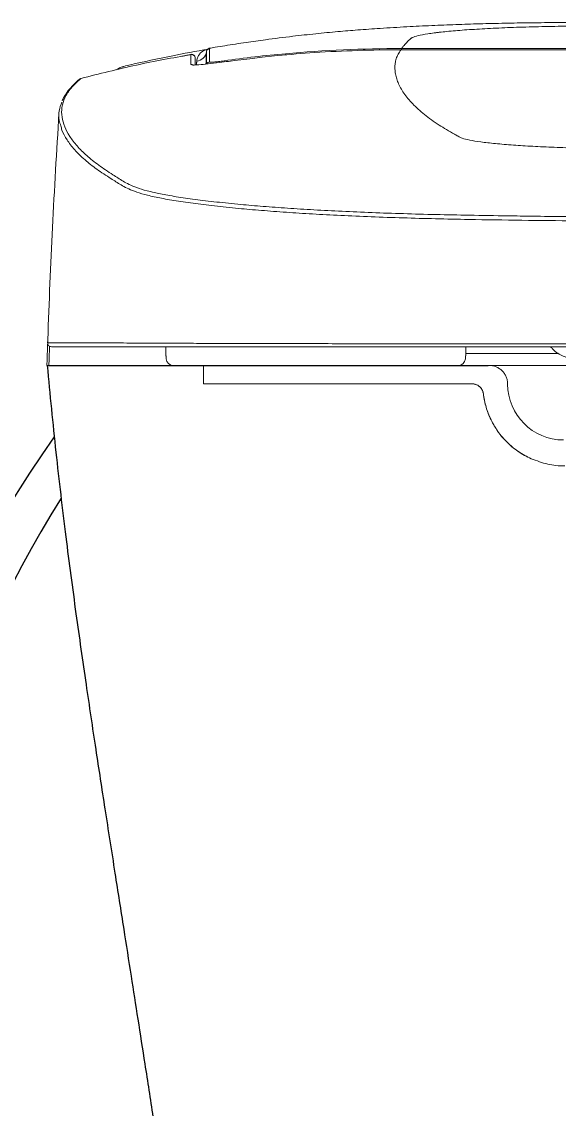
# Model space of a CAD drawing. Extents: x 1268 to 7307, y -579 to 1973.
# Drawn here: x 2601.5 to 2745.6, y -27 to 264.6 of the extents above; entities that cross this region are included whole.
import ezdxf

# ---------------------------------------------------------------- set-up
doc = ezdxf.new("R2010")
doc.units = 0
doc.header["$LTSCALE"] = 20
doc.header["$MEASUREMENT"] = 0
doc.layers.get('0').update_dxf_attribs({"linetype": 'CONTINUOUS'})
for name, color, linetype in [('00_COMPONENTS', 7, 'CONTINUOUS'), ('1', 7, 'CONTINUOUS'), ('4', 4, 'CONTINUOUS')]:
    doc.layers.add(name, color=color, linetype=linetype)

msp = doc.modelspace()

# ---------------------------------------------------------------- linework, layer by layer
at = {"color": 7, "linetype": 'Continuous', "lineweight": 15}
for p, q in [((2911.97, 257.09), (2703.1, 257.09)), ((2703.1, 257.09), (2703.1, 257.09)), ((2703.34, 257.43), (2911.73, 257.43)), ((2703.34, 257.09), (2703.34, 257.43)), ((2745.29, 175.68), (2720.54, 175.68)), ((2634.01, 172.51), (2634.01, 172.47)), ((2634.02, 172.51), (2634.02, 172.47)), ((2634.7, 172.51), (2634.7, 172.47)), ((2635.26, 172.51), (2635.26, 172.47)), ((2642.24, 172.43), (2651.28, 172.43)), ((2650.2, 171.51), (2650.2, 172.43)), ((2651.28, 172.43), (2672.32, 172.43)), ((2672.32, 172.43), (2685.61, 172.43)), ((2685.61, 172.43), (2711.93, 172.43)), ((2711.93, 172.43), (2718.44, 172.43)), ((2718.86, 172.47), (2726.75, 172.47)), ((2687.54, 167.51), (2685.55, 167.51)), ((2687.54, 167.51), (2685.55, 167.51)), ((2703.47, 167.51), (2687.54, 167.51)), ((2703.47, 167.51), (2687.54, 167.51)), ((2722.26, 167.51), (2703.47, 167.51)), ((2722.26, 167.51), (2703.47, 167.51))]:
    msp.add_line(p, q, dxfattribs=at)
msp.add_line((2608.37, 172.44), (2726.54, 172.45))
at = {"color": 7, "linetype": 'Continuous', "lineweight": 15, "flags": 128}
for points in [[(2703.3, 257.09), (2703.3, 257.18), (2703.3, 257.28), (2703.3, 257.35), (2703.3, 257.41), (2703.3, 257.43)], [(2672.27, 255.7), (2672.27, 255.78), (2672.26, 255.88), (2672.25, 255.96), (2672.24, 256.01), (2672.24, 256.04)]]:
    msp.add_lwpolyline(points, dxfattribs=at)
at = {"color": 7, "linetype": 'Continuous', "lineweight": 15}
for centre, radius, start, end in [((2647.04, 254.84), 1, 359.9996, 100.2223), ((2648.28, 256.81), 2.74, 273.0442, 354.4422), ((2652.01, 252.84), 1, 98.5905, 153.9239), ((2653.99, 253.57), 1.86, 8.4167, 17.3652), ((2647.04, 252.13), 1, 62.5928, 99.479), ((2609.46, 178.47), 1, 178.0463, 269.9997), ((2642.24, 174.43), 2, 185, 270), ((2718.44, 174.43), 2, 270, 355), ((2746.75, 167.47), 15, 180, 270)]:
    msp.add_arc(centre, radius, start, end, dxfattribs=at)
for points, knots in [([(2807.54, 264.6), (2803.8, 264.6), (2796.63, 264.6), (2786.34, 264.58), (2776.98, 264.55), (2768.54, 264.52), (2761.15, 264.48), (2754.77, 264.45), (2749.36, 264.42), (2744.76, 264.39), (2740.91, 264.35), (2736.42, 264.31), (2730.91, 264.21), (2724.36, 264.06), (2717.8, 263.85), (2711.31, 263.59), (2704.55, 263.26), (2697.94, 262.86), (2691.81, 262.42), (2686.08, 261.95), (2680.2, 261.38), (2673.8, 260.68), (2667.57, 259.9), (2661.51, 259.05), (2656.99, 258.35), (2653.72, 257.81), (2652.33, 257.57), (2651.82, 257.48)], [0, 0, 0, 0, 0.070455, 0.135104, 0.193948, 0.246989, 0.29423, 0.333385, 0.367403, 0.396306, 0.420078, 0.440185, 0.481122, 0.524531, 0.565128, 0.607203, 0.650633, 0.698182, 0.737901, 0.773078, 0.812433, 0.853317, 0.901758, 0.935931, 0.972857, 0.989809, 1, 1, 1, 1]), ([(2703.34, 257.43), (2703.42, 257.54), (2703.49, 257.64), (2703.6, 257.79), (2703.64, 257.83), (2703.71, 257.92), (2703.74, 257.96), (2703.85, 258.09), (2703.92, 258.18), (2704.14, 258.44), (2704.29, 258.62), (2704.78, 259.14), (2705.12, 259.49), (2705.59, 259.93), (2705.68, 260.02), (2705.83, 260.15), (2705.89, 260.19), (2706.02, 260.28), (2706.1, 260.32), (2706.56, 260.54), (2707.09, 260.71), (2708.49, 261.05), (2709.36, 261.21), (2710.9, 261.45), (2711.46, 261.53), (2712.34, 261.64), (2712.65, 261.68), (2713.28, 261.76), (2713.6, 261.79), (2715.26, 261.98), (2716.74, 262.12), (2719.95, 262.38), (2721.69, 262.5), (2725.39, 262.72), (2727.35, 262.83), (2731.46, 263.01), (2733.6, 263.09), (2738.03, 263.23), (2740.31, 263.29), (2744.97, 263.38), (2747.34, 263.41), (2750.34, 263.44), (2750.94, 263.44), (2752.14, 263.45), (2752.74, 263.46), (2753.94, 263.46), (2754.54, 263.47), (2755.44, 263.47), (2755.74, 263.47), (2756.34, 263.48), (2756.65, 263.48), (2759.35, 263.49), (2761.76, 263.5), (2768.98, 263.54), (2773.79, 263.56), (2788.25, 263.6), (2797.89, 263.62), (2807.54, 263.62)], [0.7121402, 0.7121402, 0.7121402, 0.7121402, 0.719641, 0.719641, 0.7228269, 0.7228269, 0.7260128, 0.7260128, 0.7323846, 0.7323846, 0.7451281, 0.7451281, 0.7706153, 0.7706153, 0.7769871, 0.7769871, 0.780173, 0.780173, 0.7833589, 0.7833589, 0.7961025, 0.7961025, 0.8088461, 0.8088461, 0.8152179, 0.8152179, 0.8184038, 0.8184038, 0.8215897, 0.8215897, 0.8343333, 0.8343333, 0.8470769, 0.8470769, 0.8598205, 0.8598205, 0.8725641, 0.8725641, 0.8853077, 0.8853077, 0.8980513, 0.8980513, 0.9012372, 0.9012372, 0.9044231, 0.9044231, 0.907609, 0.907609, 0.9092019, 0.9092019, 0.9107949, 0.9107949, 0.9235384, 0.9235384, 0.9490256, 0.9490256, 1, 1, 1, 1]), ([(2651.62, 257.29), (2648.28, 256.68), (2641.26, 255.41), (2633.69, 253.76), (2629.45, 252.78), (2628.86, 252.64)], [0, 0, 0, 0, 0.43844, 0.920898, 1, 1, 1, 1]), ([(2648.43, 254.07), (2648.43, 254.09), (2648.46, 254.47), (2648.65, 255.15), (2649.28, 256.14), (2650.18, 256.9), (2650.97, 257.1), (2651.29, 257.18)], [0, 0, 0, 0, 0.010605, 0.218097, 0.430239, 0.775199, 1, 1, 1, 1]), ([(2651.05, 256.68), (2651.03, 256.64), (2651.01, 256.6), (2651.01, 256.55), (2651.01, 256.54)], [0, 0, 0, 0, 0.911054, 1, 1, 1, 1]), ([(2651.07, 256.84), (2651.07, 256.83), (2651.04, 256.75), (2651.03, 256.71), (2651.03, 256.7), (2651.03, 256.69)], [0, 0, 0, 0, 0.125244, 0.724528, 1, 1, 1, 1]), ([(2651.83, 257.48), (2651.82, 257.48), (2651.69, 257.48), (2651.48, 257.37), (2651.27, 257.2), (2651.15, 257.03), (2651.09, 256.91), (2651.08, 256.86), (2651.07, 256.84)], [0, 0, 0, 0, 0.033516, 0.279485, 0.486779, 0.672906, 0.854685, 1, 1, 1, 1]), ([(2651.84, 257.37), (2651.84, 257.39), (2651.85, 257.47), (2651.85, 256.89), (2651.85, 255.75), (2651.86, 254.68), (2651.86, 253.82)], [0, 0, 0, 0, 0.12899, 0.41278, 0.533048, 1, 1, 1, 1]), ([(2703.1, 257.09), (2703.1, 257.09), (2699.25, 257.09), (2691.54, 256.96), (2680.54, 256.41), (2668.98, 255.49), (2661.3, 254.53), (2656.9, 253.98)], [0, 0, 0, 0, 0.000001, 0.249428, 0.498855, 0.713152, 1, 1, 1, 1]), ([(2807.54, 230.27), (2802.67, 230.27), (2792.93, 230.28), (2778.35, 230.36), (2766.4, 230.46), (2757.03, 230.56), (2750.44, 230.71), (2744.19, 230.92), (2738.4, 231.2), (2733.08, 231.53), (2728.37, 231.93), (2724.42, 232.38), (2721.42, 232.86), (2719.4, 233.38), (2718.5, 233.91), (2716.32, 235.08), (2713.12, 237.03), (2709.32, 239.75), (2706.17, 242.59), (2703.81, 245.43), (2702.53, 247.77), (2701.9, 249.61), (2701.62, 250.93), (2701.51, 252.22), (2701.58, 253.47), (2701.87, 254.68), (2702.36, 255.89), (2702.85, 256.69), (2703.1, 257.09)], [0, 0, 0, 0, 0.0336549, 0.0673096, 0.1009654, 0.1168253, 0.1326796, 0.1485348, 0.1643908, 0.1802438, 0.1970581, 0.213873, 0.2306869, 0.2475007, 0.2643252, 0.2811549, 0.3604902, 0.4506451, 0.5407981, 0.6309519, 0.7211056, 0.7630925, 0.8050819, 0.847127, 0.8857939, 0.9238621, 0.9619308, 1, 1, 1, 1]), ([(2703.3, 257.43), (2703.31, 257.43), (2703.33, 257.43), (2703.34, 257.43), (2703.34, 257.43), (2703.34, 257.43), (2703.34, 257.43)], [0, 0, 0, 0, 0.00004062858, 0.00004062858, 0.00004062858, 0.00004068858, 0.00004068858, 0.00004068858, 0.00004068858]), ([(2646.87, 255.81), (2641.98, 254.92), (2632.07, 253.12), (2622.32, 250.64), (2617.37, 249.39)], [0, 0, 0, 0, 0.493187, 1, 1, 1, 1]), ([(2646.87, 255.81), (2646.94, 255.82), (2647.08, 255.83), (2647.3, 255.8), (2647.51, 255.72), (2647.69, 255.59), (2647.84, 255.44), (2647.95, 255.25), (2648.02, 255.04), (2648.03, 254.9), (2648.04, 254.82)], [0, 0, 0, 0, 0.1249972, 0.2499976, 0.3749978, 0.5000005, 0.6250002, 0.7500009, 0.8749981, 1, 1, 1, 1]), ([(2646.87, 253.12), (2646.87, 253.16), (2646.87, 253.38), (2646.87, 254.25), (2646.87, 255.21), (2646.87, 255.75), (2646.87, 255.81)], [0, 0, 0, 0, 0.043577, 0.217882, 0.91511, 1, 1, 1, 1]), ([(2656.9, 253.98), (2656.11, 253.88), (2654.2, 253.62), (2651.37, 253.29), (2648.9, 253.05), (2647.37, 252.96), (2647.17, 253.04), (2647.1, 253.07)], [0, 0, 0, 0, 0.168116, 0.401638, 0.632952, 0.863969, 1, 1, 1, 1]), ([(2648.04, 254.82), (2648.04, 254.43), (2648.04, 253.88), (2648.04, 253.21), (2648.04, 253.03)], [0, 0, 0, 0, 0.725518, 1, 1, 1, 1]), ([(2651.01, 256.54), (2650.98, 255.65), (2650.95, 254.7), (2650.9, 253.33), (2650.9, 253.25)], [0, 0, 0, 0, 0.942286, 1, 1, 1, 1]), ([(2651.01, 253.26), (2651.01, 253.65), (2651.01, 254.55), (2651.01, 255.68), (2651.01, 256.38), (2651.01, 256.47), (2651.01, 256.52)], [0, 0, 0, 0, 0.239214, 0.560531, 0.790541, 1, 1, 1, 1]), ([(2651.86, 253.82), (2651.86, 253.81), (2651.88, 253.79), (2651.97, 253.77), (2652.04, 253.77), (2652.22, 253.76), (2652.34, 253.76), (2652.61, 253.77), (2652.77, 253.78), (2653.13, 253.81), (2653.32, 253.83), (2653.75, 253.87), (2653.98, 253.9), (2654.46, 253.95), (2654.72, 253.98), (2655.23, 254.05), (2655.5, 254.09), (2655.76, 254.13)], [0, 0, 0, 0, 0.125, 0.125, 0.25, 0.25, 0.375, 0.375, 0.5, 0.5, 0.625, 0.625, 0.75, 0.75, 0.875, 0.875, 1, 1, 1, 1]), ([(2655.76, 254.13), (2658.5, 254.51), (2661.24, 254.87), (2666.73, 255.51), (2669.49, 255.79), (2672.24, 256.04)], [0, 0, 0, 0, 0.5, 0.5, 1, 1, 1, 1]), ([(2628.79, 252.59), (2628.54, 252.53), (2627.88, 252.36), (2627.28, 251.98), (2626.92, 251.75)], [0, 0, 0, 0, 0.391743, 1, 1, 1, 1]), ([(2628.79, 252.55), (2628.35, 252.46), (2627.83, 252.35), (2627.34, 251.91), (2627.26, 251.84)], [0, 0, 0, 0, 0.82964, 1, 1, 1, 1]), ([(2617.37, 249.39), (2616.43, 248.53), (2614.55, 246.82), (2612.96, 244.24), (2612.17, 241.64), (2612.19, 239.05), (2612.93, 236.45), (2614.29, 233.87), (2616.24, 231.29), (2618.83, 228.72), (2622.01, 226.15), (2625.09, 224.15), (2627.32, 222.72), (2628.65, 221.85), (2630.22, 220.98), (2632.29, 220.13), (2634.46, 219.4), (2636.39, 218.98), (2637.07, 218.83)], [0, 0, 0, 0, 0.0843051, 0.168646, 0.2530211, 0.3374148, 0.4217982, 0.5061317, 0.5902302, 0.6743286, 0.7584271, 0.8425254, 0.8709183, 0.8994035, 0.9278753, 0.9562596, 0.9845427, 1, 1, 1, 1]), ([(2617.04, 249.22), (2616.9, 249.12), (2616.45, 248.8), (2615.94, 248.25), (2615.06, 247.4), (2613.92, 246.09), (2612.93, 244.7), (2612.52, 243.77), (2612.36, 243.41)], [0, 0, 0, 0, 0.047626, 0.151654, 0.274531, 0.534631, 0.818453, 1, 1, 1, 1]), ([(2617.42, 249.4), (2617.28, 249.35), (2617.12, 249.29), (2617.01, 249.2), (2617, 249.19), (2616.99, 249.19)], [0, 0, 0, 0, 0.8986449, 0.9942859, 1, 1, 1, 1]), ([(2617.04, 249.22), (2617.06, 249.24), (2617.15, 249.32), (2617.27, 249.36), (2617.37, 249.39)], [0, 0, 0, 0, 0.1758953, 1, 1, 1, 1]), ([(2611.98, 236.69), (2611.83, 237.17), (2611.41, 238.51), (2611.39, 240.64), (2611.98, 242.29), (2612.26, 243.07)], [0, 0, 0, 0, 0.225373, 0.630853, 1, 1, 1, 1]), ([(2611.5, 240.12), (2610.88, 229.89), (2609.65, 209.65), (2608.87, 189.39), (2608.49, 179.37)], [0, 0, 0, 0, 0.505568, 1, 1, 1, 1]), ([(2807.54, 210.92), (2800.34, 210.93), (2785.94, 210.95), (2766.75, 211.07), (2749.95, 211.21), (2735.56, 211.37), (2723.01, 211.55), (2712.39, 211.77), (2703.65, 212.01), (2695.13, 212.31), (2687.01, 212.66), (2679.41, 213.06), (2672.28, 213.51), (2665.65, 214.01), (2659.22, 214.58), (2653.09, 215.22), (2647.28, 215.93), (2642.19, 216.68), (2637.81, 217.47), (2634.32, 218.29), (2631.67, 219.14), (2629.66, 219.99), (2628.09, 220.85), (2626.77, 221.7), (2624.57, 223.11), (2621.54, 225.05), (2618.31, 227.62), (2615.6, 230.26), (2613.6, 232.92), (2612.38, 235.07), (2612.08, 236.31), (2611.98, 236.69)], [0, 0, 0, 0, 0.045708, 0.091417, 0.12226, 0.153108, 0.183927, 0.203525, 0.223123, 0.243303, 0.263483, 0.283067, 0.30265, 0.32281, 0.342974, 0.366582, 0.39019, 0.414353, 0.438516, 0.463245, 0.487996, 0.512833, 0.537745, 0.562669, 0.587513, 0.660767, 0.734021, 0.812707, 0.891393, 0.966592, 1, 1, 1, 1]), ([(2637.07, 218.83), (2637.59, 218.7), (2639.2, 218.32), (2642.86, 217.69), (2647.86, 216.96), (2653.65, 216.27), (2659.75, 215.64), (2666.12, 215.09), (2672.68, 214.61), (2679.76, 214.17), (2687.33, 213.78), (2695.36, 213.43), (2703.77, 213.14), (2712.49, 212.9), (2721.86, 212.71), (2728.37, 212.62), (2731.82, 212.57)], [0, 0, 0, 0, 0.03985, 0.122584, 0.205558, 0.288531, 0.371264, 0.439972, 0.508921, 0.577855, 0.646542, 0.715303, 0.784316, 0.853329, 0.922091, 1, 1, 1, 1]), ([(2731.82, 212.57), (2734.02, 212.53), (2741.87, 212.41), (2755.58, 212.27), (2772.85, 212.14), (2790.19, 212.07), (2801.76, 212.06), (2807.54, 212.05)], [0, 0, 0, 0, 0.088757, 0.316434, 0.544414, 0.77242, 1, 1, 1, 1]), ([(2608.26, 172.47), (2608.26, 172.62), (2608.32, 174.51), (2608.39, 176.4), (2608.45, 178.13)], [0, 0, 0, 0, 0.081524, 1, 1, 1, 1]), ([(2608.48, 179.37), (2608.48, 179.17), (2608.46, 178.61), (2608.46, 178.55), (2608.46, 178.5)], [0, 0, 0, 0, 0.367682, 1, 1, 1, 1]), ([(2608.46, 178.5), (2608.59, 178.5), (2608.85, 178.5), (2610.36, 178.5), (2612.72, 178.5), (2615.93, 178.49), (2619.37, 178.49), (2622.09, 178.49), (2623.97, 178.49), (2626.35, 178.49), (2629.16, 178.47), (2632.71, 178.44), (2636.9, 178.42), (2642.05, 178.4), (2647.81, 178.38), (2653.97, 178.36), (2660.34, 178.34), (2667.38, 178.33), (2675.12, 178.31), (2683.55, 178.29), (2692.57, 178.28), (2702.08, 178.27), (2711.68, 178.26), (2721.29, 178.26), (2733.89, 178.26), (2749.76, 178.26), (2768.94, 178.26), (2788.22, 178.26), (2801.1, 178.26), (2807.54, 178.26)], [0, 0, 0, 0, 0.082443, 0.164914, 0.247393, 0.329863, 0.412307, 0.446635, 0.480977, 0.515288, 0.549572, 0.574452, 0.599413, 0.624364, 0.64923, 0.669627, 0.690091, 0.710529, 0.730893, 0.751422, 0.772041, 0.79266, 0.813188, 0.831864, 0.850556, 0.887894, 0.925278, 0.962662, 1, 1, 1, 1]), ([(2608.51, 178.16), (2608.52, 178.15), (2608.55, 178.01), (2608.63, 177.86), (2608.74, 177.78), (2608.74, 177.78)], [0, 0, 0, 0, 0.113702, 0.962048, 1, 1, 1, 1]), ([(2807.54, 177.47), (2802.24, 177.47), (2791.63, 177.47), (2775.76, 177.47), (2761.18, 177.47), (2747.88, 177.47), (2735.86, 177.47), (2723.96, 177.47), (2712.8, 177.47), (2702.48, 177.47), (2693.06, 177.47), (2684.11, 177.47), (2675.75, 177.47), (2668.08, 177.47), (2661.1, 177.47), (2654.78, 177.47), (2648.67, 177.47), (2642.94, 177.47), (2637.83, 177.47), (2633.67, 177.47), (2630.13, 177.47), (2627.33, 177.47), (2624.96, 177.47), (2623.08, 177.47), (2619.99, 177.47), (2615.93, 177.47), (2612.36, 177.47), (2610.02, 177.47), (2609.65, 177.47), (2609.46, 177.47)], [0, 0, 0, 0, 0.030841, 0.061695, 0.092537, 0.116115, 0.139723, 0.163281, 0.186791, 0.207202, 0.227703, 0.248205, 0.268618, 0.288884, 0.309224, 0.329589, 0.349889, 0.37467, 0.399537, 0.424413, 0.449208, 0.483543, 0.517905, 0.552299, 0.586678, 0.689991, 0.793339, 0.896687, 1, 1, 1, 1]), ([(2743.26, 177.47), (2743.46, 177.24), (2744.06, 176.55), (2745.18, 175.68), (2746.6, 174.92), (2747.98, 174.49), (2748.9, 174.46), (2749.32, 174.45)], [0, 0, 0, 0, 0.1165229, 0.3537196, 0.5867509, 0.8142291, 1, 1, 1, 1]), ([(2608.79, 172.47), (2608.71, 172.47), (2608.64, 172.47), (2608.51, 172.47), (2608.45, 172.47), (2608.31, 172.47), (2608.26, 172.47), (2608.26, 172.47)], [0, 0, 0, 0, 0.25, 0.25, 0.5, 0.5, 1, 1, 1, 1]), ([(2608.79, 172.47), (2612.61, 172.47), (2620.27, 172.47), (2631.39, 172.47), (2638.75, 172.47), (2641.98, 172.47)], [0, 0, 0, 0, 0.357725, 0.717505, 1, 1, 1, 1]), ([(2726.75, 172.47), (2727.08, 172.47), (2727.4, 172.44), (2728.04, 172.31), (2728.36, 172.21), (2728.96, 171.96), (2729.25, 171.81), (2729.8, 171.45), (2730.05, 171.24), (2730.52, 170.78), (2730.72, 170.52), (2731.08, 169.98), (2731.24, 169.69), (2731.49, 169.08), (2731.59, 168.77), (2731.72, 168.13), (2731.75, 167.8), (2731.75, 167.47)], [0, 0, 0, 0, 0.125, 0.125, 0.25, 0.25, 0.375, 0.375, 0.5, 0.5, 0.625, 0.625, 0.75, 0.75, 0.875, 0.875, 1, 1, 1, 1]), ([(2650.2, 167.51), (2650.2, 167.73), (2650.2, 167.82), (2650.2, 168.39), (2650.2, 169.42), (2650.2, 170.54), (2650.2, 171.25), (2650.2, 171.51)], [0.0390166, 0.0390166, 0.0390166, 0.0390166, 0.0691718, 0.3344097, 0.5964025, 0.8519884, 1, 1, 1, 1]), ([(2685.55, 167.51), (2682.5, 167.51), (2676.4, 167.51), (2667.28, 167.51), (2660.29, 167.51), (2656.37, 167.51), (2650.2, 167.51)], [0, 0, 0, 0, 0.2966841, 0.5938332, 0.8909858, 0.9835193, 0.9835193, 0.9835193, 0.9835193]), ([(2685.55, 167.51), (2682.5, 167.51), (2676.4, 167.51), (2667.28, 167.51), (2660.13, 167.51), (2656.03, 167.51), (2654.94, 167.51)], [0, 0, 0, 0, 0.2966817, 0.5938283, 0.8909784, 1, 1, 1, 1]), ([(2725.24, 164.87), (2725.23, 164.98), (2725.21, 165.08), (2725.16, 165.28), (2725.14, 165.38), (2725.04, 165.66), (2724.95, 165.84), (2724.76, 166.18), (2724.66, 166.33), (2724.42, 166.61), (2724.29, 166.73), (2723.89, 167.06), (2723.59, 167.23), (2723.11, 167.39), (2722.95, 167.44), (2722.61, 167.5), (2722.43, 167.51), (2722.26, 167.51)], [0, 0, 0, 0, 0.0625, 0.0625, 0.125, 0.125, 0.25, 0.25, 0.375, 0.375, 0.5, 0.5, 0.75, 0.75, 0.875, 0.875, 1, 1, 1, 1]), ([(2725.24, 164.87), (2725.24, 164.87), (2725.2, 165.17), (2725.11, 165.49), (2724.84, 166.07), (2724.43, 166.66), (2723.66, 167.23), (2722.87, 167.48), (2722.41, 167.51), (2722.26, 167.51), (2722.26, 167.51)], [0, 0, 0, 0, 0.000012, 0.178068, 0.198228, 0.412471, 0.647544, 0.900511, 0.999988, 1, 1, 1, 1]), ([(2731.43, 152.06), (2731.32, 152.16), (2731.22, 152.27), (2731.02, 152.48), (2730.92, 152.59), (2730.62, 152.92), (2730.42, 153.14), (2729.85, 153.82), (2729.49, 154.29), (2728.8, 155.27), (2728.47, 155.77), (2727.85, 156.82), (2727.56, 157.35), (2726.77, 158.97), (2726.33, 160.1), (2725.82, 161.85), (2725.67, 162.45), (2725.48, 163.35), (2725.42, 163.65), (2725.35, 164.11), (2725.32, 164.26), (2725.28, 164.57), (2725.26, 164.72), (2725.24, 164.87)], [0, 0, 0, 0, 0.03125, 0.03125, 0.0625, 0.0625, 0.125, 0.125, 0.25, 0.25, 0.375, 0.375, 0.5, 0.5, 0.75, 0.75, 0.875, 0.875, 0.9375, 0.9375, 0.96875, 0.96875, 1, 1, 1, 1]), ([(2731.43, 152.06), (2731.43, 152.06), (2730.24, 153.14), (2728.44, 155.6), (2726.63, 159.17), (2725.68, 162.14), (2725.34, 164.07), (2725.24, 164.87), (2725.24, 164.87)], [0, 0, 0, 0, 0.000005, 0.364828, 0.600078, 0.835301, 0.999996, 1, 1, 1, 1]), ([(2738.06, 147.45), (2736.86, 147.99), (2735.69, 148.64), (2734.03, 149.79), (2733.49, 150.2), (2732.7, 150.86), (2732.44, 151.09), (2732.05, 151.45), (2731.86, 151.63), (2731.68, 151.81), (2731.55, 151.93), (2731.49, 152), (2731.43, 152.06)], [0, 0, 0, 0, 0.5, 0.5, 0.75, 0.75, 0.875, 0.875, 0.9375, 0.96875, 0.96875, 1, 1, 1, 1]), ([(2738.06, 147.45), (2736.92, 148.03), (2734.59, 149.23), (2732.3, 151.09), (2731.43, 152.06), (2731.43, 152.06)], [0, 0, 0, 0, 0.491085, 0.999993, 1, 1, 1, 1]), ([(2747.08, 145.51), (2747.08, 145.51), (2745.38, 145.51), (2742.48, 145.8), (2739.55, 146.89), (2738.06, 147.45)], [0, 0, 0, 0, 0.000005, 0.494913, 1, 1, 1, 1]), ([(2747.08, 145.51), (2747.08, 145.51), (2745.38, 145.51), (2742.48, 145.8), (2739.55, 146.89), (2738.06, 147.45)], [0, 0, 0, 0, 0.000005, 0.494913, 1, 1, 1, 1])]:
    msp.add_open_spline(points, degree=3, knots=knots, dxfattribs=at)
for points, degree in [([(2651.84, 257.37), (2651.84, 257.37)], 1), ([(2672.24, 256.04), (2682.57, 256.97), (2692.93, 257.43), (2703.3, 257.43)], 3), ([(2911.97, 257.09), (2703.1, 257.09)], 1), ([(2647.1, 255.87), (2644.43, 255.34)], 1), ([(2648.35, 253.04), (2648.43, 254.07)], 1), ([(2651.01, 256.52), (2651.01, 256.54)], 1), ([(2628.87, 252.58), (2628.79, 252.55)], 1), ([(2608.46, 178.55), (2608.49, 179.35)], 1), ([(2608.97, 177.62), (2608.79, 172.47)], 1), ([(2640.11, 177.47), (2640.14, 175.43)], 1), ([(2640.14, 175.43), (2640.25, 174.25)], 1), ([(2720.44, 174.25), (2720.54, 175.43)], 1), ([(2720.54, 175.43), (2720.57, 177.47)], 1), ([(2650.2, 171.51), (2650.2, 171.82), (2650.2, 172.12), (2650.2, 172.43)], 3)]:
    msp.add_open_spline(points, degree=degree, dxfattribs=at)
at = {"layer": '00_COMPONENTS', "color": 7, "linetype": 'Continuous', "lineweight": 0}
msp.add_line((2612.3, 172.47), (2807.54, 172.47), dxfattribs=at)
at = {"layer": '1', "color": 7, "linetype": 'Continuous'}
msp.add_open_spline([(2608.37, 172.44), (2609.06, 164.68), (2610.57, 149.34), (2613.19, 127.21), (2615.93, 106.5), (2618.64, 87.53), (2621.25, 70.1), (2623.84, 53.25), (2626.35, 37.2), (2628.7, 22.23), (2630.76, 9.15), (2632.65, -2.95), (2634.61, -15.51), (2636.73, -29.21), (2639.01, -44.14), (2641.4, -60.05), (2643.97, -77.53), (2646.41, -94.49), (2648.72, -111.02), (2650.88, -126.84), (2653.18, -144.25), (2655.63, -163.48), (2658.23, -184.76), (2659.97, -199.68), (2660.86, -207.53)], degree=3, knots=[0, 0, 0, 0, 0.065247, 0.128824, 0.186303, 0.238557, 0.286083, 0.329114, 0.374886, 0.414153, 0.446706, 0.476035, 0.506494, 0.542174, 0.579759, 0.619529, 0.662688, 0.712496, 0.749327, 0.789926, 0.83473, 0.884253, 0.939102, 1, 1, 1, 1], dxfattribs=at)
at = {"layer": '4'}
for centre, start in [((2872.89, -32.8), 144.6853), ((2885.59, -32.8), 148.1838)]:
    msp.add_arc(centre, 321.9, start, 177.9934, dxfattribs=at)

doc.saveas('drawing.dxf')
